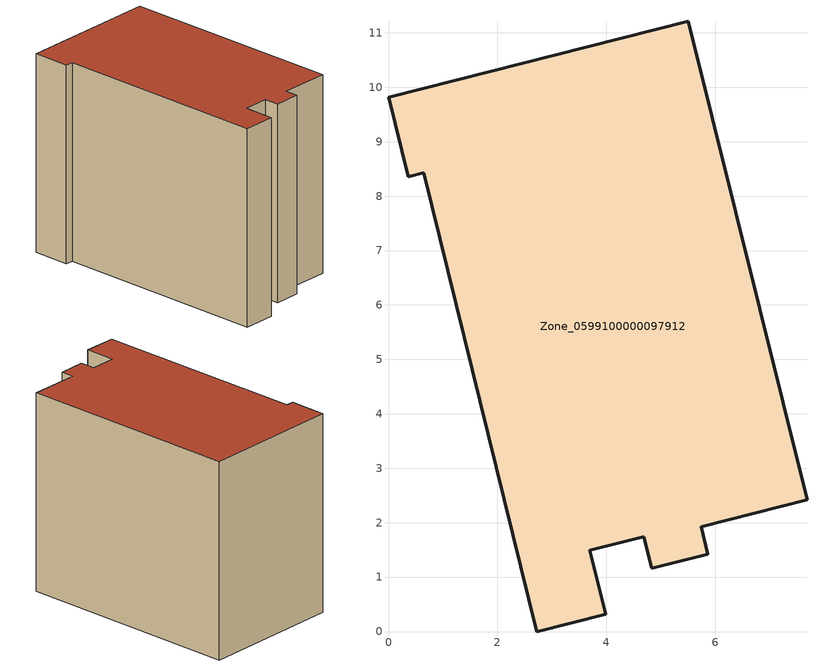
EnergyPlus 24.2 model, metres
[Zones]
Zone_0599100000097912
 floor ground (C_G): 0.65,8.43 0.36,8.36 0,9.82 5.51,11.21 7.69,2.42 5.75,1.93 5.87,1.42 4.84,1.16 4.69,1.74 3.7,1.49 3.99,0.32 2.72,0 z0
 wall outside (C_F): 2.72,0 3.99,0.32 3.7,1.49 4.69,1.74 4.84,1.16 5.87,1.42 5.75,1.93 7.69,2.42 5.51,11.21 0,9.82 0.36,8.36 0.65,8.43 2.72,0 z0:7.99
 roof outside (C_R): 0.65,8.43 2.72,0 3.99,0.32 3.7,1.49 4.69,1.74 4.84,1.16 5.87,1.42 5.75,1.93 7.69,2.42 5.51,11.21 0,9.82 0.36,8.36 z7.99
[BUILDING]
Pand.0599100000097912: North Axis=0; Terrain=City; Loads Convergence Tolerance Value=0.04; Temperature Convergence Tolerance Value=0.4; Solar Distribution=FullExterior; Maximum Number of Warmup Days=25; Minimum Number of Warmup Days=1
[Site:Location]
Rotterdam.The.Hague.AP_ZH_NLD Design_Conditions: Latitude=51.96; Longitude=4.45; Time Zone=1; Elevation=-4.5
[SITE:GROUNDTEMPERATURE:BUILDINGSURFACE]
18, 18, 18, 18, 18, 18, 18, 18, 18, 18, 18, 18
[MATERIAL] Thermal Absorptance=0.9; Solar Absorptance=0.7; Visible Absorptance=0.7
Name | Roughness | Thickness | Conductivity | Density | Specific Heat
G.TI.1975-1991 | MediumSmooth | 0.15 | 0.288461 | 540 | 1210
F.TI.1975-1991 | Rough | 0.3 | 0.230769 | 1920 | 840
R.TI.1975-1991 | MediumRough | 0.2 | 0.153846 | 1500 | 1000
[CONSTRUCTION]
C_G: G.TI.1975-1991
C_F: F.TI.1975-1991
C_R: R.TI.1975-1991
[ZONE]
Zone_0599100000097912: Type=1; Multiplier=1; Ceiling Height=Autocalculate; Volume=Autocalculate; Floor Area=autocalculate; Part of Total Floor Area=Yes
[ZONEINFILTRATION:DESIGNFLOWRATE]
Infil_Zone_0599100000097912: Zone or ZoneList or Space or SpaceList=Zone_0599100000097912; Schedule=AlwaysOn; Design Flow Rate Calculation Method=Flow/Area; Flow Rate per Floor Area=0.003; Constant Term Coefficient=1; Temperature Term Coefficient=0; Velocity Term Coefficient=0; Velocity Squared Term Coefficient=0
[HVACTEMPLATE:ZONE:IDEALLOADSAIRSYSTEM]
Zone_0599100000097912: Maximum Heating Supply Air Temperature=50; Minimum Cooling Supply Air Temperature=13; Maximum Heating Supply Air Humidity Ratio=0.0156; Minimum Cooling Supply Air Humidity Ratio=0.0077; Heating Limit=NoLimit; Cooling Limit=NoLimit; Dehumidification Control Type=ConstantSensibleHeatRatio; Cooling Sensible Heat Ratio=0.7; Dehumidification Setpoint=60; Humidification Control Type=None; Humidification Setpoint=30; Outdoor Air Method=None; Outdoor Air Flow Rate per Person=0.00944; Outdoor Air Flow Rate per Zone Floor Area=0; Outdoor Air Flow Rate per Zone=0; Demand Controlled Ventilation Type=None; Outdoor Air Economizer Type=NoEconomizer; Heat Recovery Type=None; Sensible Heat Recovery Effectiveness=0.7; Latent Heat Recovery Effectiveness=0.65
[ZONECONTROL:THERMOSTAT]
ThermostatControl_Zone_0599100000097912: Zone or ZoneList=Zone_0599100000097912; Control Type Schedule=DualSetpointControlType; Control 1=Thermostat_Zone_0599100000097912; Temperature Difference Between Cutout And Setpoint=0
[THERMOSTATSETPOINT:DUALSETPOINT]
Thermostat_Zone_0599100000097912: Heating Setpoint Temperature Schedule=HeatingSetpoint_Zone_0599100000097912; Cooling Setpoint Temperature Schedule=CoolingSetpoint_Zone_0599100000097912
[SCHEDULE:COMPACT]
HeatingSetpoint_Zone_0599100000097912: Through: 12/31, For: AllDays, Until: 24:00, 21
CoolingSetpoint_Zone_0599100000097912: Through: 12/31, For: AllDays, Until: 24:00, 24
DualSetpointControlType: Through: 12/31, For: AllDays, Until: 24:00, 4
AlwaysOn: Through: 12/31, For: AllDays, Until: 24:00, 1
